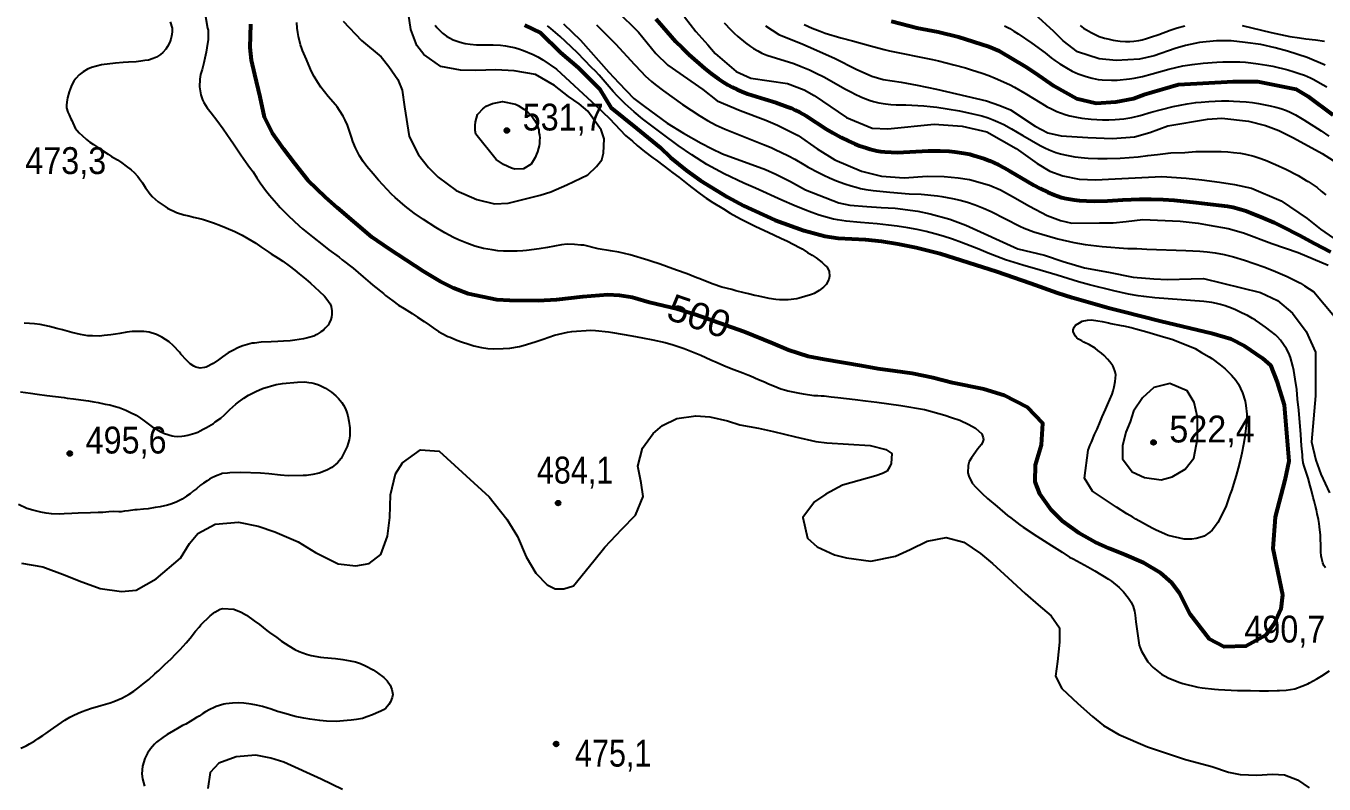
# Model space of a CAD drawing. Header units: metres. Extents: x 552626 to 559174, y 1843804 to 1852371.
# Drawn here: x 557000 to 557821, y 1849219 to 1849699 of the extents above; entities that cross this region are included whole.
import ezdxf
from ezdxf.enums import TextEntityAlignment as Align

# ---------------------------------------------------------------- set-up
doc = ezdxf.new("R2010")
doc.units = ezdxf.units.M
doc.header["$LTSCALE"] = 6.8
for name, color, linetype, lineweight in [('1', 7, 'Continuous', 25), ('2', 7, 'Continuous', 53), ('5', 7, 'Continuous', 25)]:
    doc.layers.add(name, color=color, linetype=linetype, lineweight=lineweight)
doc.layers.add('4', color=7, linetype='Continuous')

msp = doc.modelspace()

# ---------------------------------------------------------------- hatches: boundary and pattern name
at = {"layer": '5'}
for points in [[(557305.33, 1849632.88, 1), (557302.33, 1849632.88, 1)], [(557714.45, 1849435.5, 1), (557711.45, 1849435.5, 1)], [(557028.78, 1849428.52, 1), (557025.78, 1849428.52, 1)], [(557337.69, 1849397.18, 1), (557334.69, 1849397.18, 1)], [(557336.48, 1849244.74, 1), (557333.48, 1849244.74, 1)]]:
    msp.add_hatch(color=256, dxfattribs=at).paths.add_polyline_path(points)

# ---------------------------------------------------------------- linework, layer by layer
at = {"layer": '1'}
for points in [[(557373.33, 1849708.51), (557387.09, 1849695.05), (557398.14, 1849681.66), (557405.56, 1849674.15), (557427.77, 1849658.83), (557436.83, 1849651.64), (557451.41, 1849645.59), (557467.69, 1849639.36), (557474.98, 1849636.34), (557488.21, 1849629.76), (557500.23, 1849621.37), (557511.32, 1849614.41), (557528.22, 1849607.22), (557540.93, 1849604.05), (557555.21, 1849602.86), (557569.74, 1849604.02), (557580.43, 1849603.83), (557589.41, 1849602.93), (557596.47, 1849601.94), (557609.09, 1849598.38), (557616.13, 1849595.33), (557623.82, 1849591.07), (557634.43, 1849584.96), (557645.65, 1849579.04), (557654.1, 1849576.03), (557661.24, 1849574.28), (557678.85, 1849574.37), (557687.32, 1849574.57), (557695.72, 1849575.28), (557706.13, 1849576.48), (557715.41, 1849576.26), (557729.78, 1849575.46), (557741.24, 1849574.21), (557748.19, 1849573.08), (557760.27, 1849570.86), (557769.85, 1849568.1), (557787.73, 1849561.29), (557804.46, 1849555.62), (557823.51, 1849547.65)], [(557090.87, 1849701.58), (557091.97, 1849697.59), (557092.12, 1849695.51), (557091.88, 1849693.57), (557091.21, 1849690.66), (557090.62, 1849688.68), (557089.11, 1849685.95), (557088.11, 1849684.28), (557086.16, 1849682.23), (557084.58, 1849680.87), (557082.12, 1849679.22), (557080.12, 1849678.35), (557077.04, 1849677.35), (557074.7, 1849677.09), (557072.18, 1849676.8), (557069.22, 1849676.36), (557064.41, 1849676.09), (557060.97, 1849675.87), (557056.18, 1849675.42), (557047.35, 1849674.4), (557041.07, 1849672.68), (557038.45, 1849671.65), (557035.82, 1849669.97), (557033.12, 1849668.02), (557031.08, 1849665.87), (557029.91, 1849664.18), (557028.91, 1849662.52), (557028.12, 1849660.69), (557026.85, 1849657.44), (557025.84, 1849653.5), (557025.71, 1849652.29), (557025.24, 1849649.23), (557025.29, 1849647.23), (557026.06, 1849644.49), (557026.8, 1849642.75), (557027.99, 1849640.33), (557028.48, 1849639.29), (557030.78, 1849634.35), (557033.21, 1849631.43), (557035.06, 1849629.64), (557037.9, 1849627.23), (557040, 1849625.55), (557042.37, 1849624), (557045.44, 1849621.89), (557047.91, 1849620.25), (557051.47, 1849617.92), (557053.73, 1849616.45), (557057.45, 1849614.32), (557060.12, 1849612.53), (557063.01, 1849610.4), (557066.12, 1849607.92), (557068.05, 1849606.23), (557070.24, 1849603.83), (557071.43, 1849602.24), (557073.18, 1849599.7), (557075.17, 1849596.64)], [(557112.88, 1849706.2), (557114.5, 1849697.72), (557114.74, 1849696.38), (557114.88, 1849692.01), (557114.78, 1849690.45), (557114.02, 1849685.16), (557113.59, 1849682.55), (557112.76, 1849678.63), (557111.99, 1849675.8), (557110.95, 1849671.39), (557110.02, 1849668.36), (557109.55, 1849665.3), (557109.37, 1849660.53), (557110.23, 1849655.43), (557111.22, 1849652.35), (557112.15, 1849650.63), (557114.26, 1849647.31), (557116.74, 1849644.04), (557120.38, 1849639.34), (557124.28, 1849633.95), (557126.68, 1849630.58), (557128.97, 1849627.28), (557130.84, 1849624.48), (557135.03, 1849618.21), (557137.35, 1849614.73), (557140.93, 1849609.76), (557143.21, 1849606.65), (557145.72, 1849603.01), (557147.82, 1849599.87), (557151.1, 1849595.14), (557153.65, 1849591.96), (557158.06, 1849586.99), (557160.47, 1849584.26), (557165.56, 1849578.91), (557172.39, 1849572.67), (557174.44, 1849570.71), (557180.86, 1849565.61), (557187.69, 1849560.19), (557191.21, 1849557.4), (557197.67, 1849552.75), (557199.68, 1849551.16), (557206.59, 1849545.84), (557209.82, 1849543.11), (557212.88, 1849540.35), (557217.34, 1849536.49), (557219.07, 1849534.95), (557225.69, 1849529.69), (557227.1, 1849528.57), (557231.6, 1849525.16), (557235.19, 1849522.47), (557238.83, 1849520.24), (557243.84, 1849517.08), (557247.22, 1849514.73), (557251.45, 1849512.02), (557254.82, 1849509.67), (557257.11, 1849508.01), (557260.49, 1849505.66), (557262.91, 1849504.39), (557266.41, 1849502.6), (557267.83, 1849502.13), (557272.24, 1849500.26), (557275.01, 1849499.21), (557279.84, 1849497.66), (557282.97, 1849496.65), (557287.84, 1849495.57), (557291.75, 1849494.92), (557295.41, 1849494.8), (557301.52, 1849494.86), (557305.58, 1849495.24), (557311.77, 1849496.22), (557314.17, 1849496.77), (557321.73, 1849499.28), (557326.75, 1849500.86), (557334.03, 1849503.43), (557342.21, 1849505.28), (557345, 1849505.69), (557356.85, 1849506.6), (557359.97, 1849506.41), (557368.11, 1849505.52), (557370.71, 1849505.09), (557382.81, 1849503.01), (557389.53, 1849501.77), (557396.26, 1849500.35), (557403.94, 1849498.68), (557409.11, 1849497.36), (557415.95, 1849495.04), (557418.05, 1849494.19), (557426.48, 1849490.77), (557432.83, 1849487.85), (557436.79, 1849486.02)], [(557473.95, 1849526.02), (557469.86, 1849526.65), (557463.23, 1849527.99), (557460.7, 1849528.52), (557456.75, 1849529.53), (557453.95, 1849530.12), (557448.68, 1849531.52), (557446.13, 1849532.23), (557439.74, 1849533.87), (557434.32, 1849535.71), (557432.62, 1849536.25), (557426.96, 1849538.61), (557422.95, 1849540.16), (557417.88, 1849542.22), (557411.22, 1849544.56), (557404.74, 1849546.92), (557400.75, 1849548.29), (557394.96, 1849550.27), (557393.07, 1849550.78), (557381.83, 1849554.14), (557378.16, 1849555.09), (557374.69, 1849555.88), (557369.3, 1849556.72), (557361.49, 1849558.01), (557352.43, 1849560.24), (557350.65, 1849560.44), (557346.57, 1849560.8), (557341.93, 1849560.97), (557338.31, 1849560.64), (557329.6, 1849558.88), (557324.25, 1849557.95), (557316.31, 1849557), (557313.99, 1849556.77), (557310.23, 1849556.53), (557304.02, 1849556.46), (557301.66, 1849556.55), (557298.04, 1849556.82), (557294.41, 1849557.29), (557289.06, 1849558.32), (557283.53, 1849559.81), (557278.52, 1849561.52), (557273.29, 1849563.73), (557270.06, 1849565.29), (557264.53, 1849568.19), (557258.86, 1849571.48), (557250.96, 1849576.49), (557245.17, 1849580.57), (557239.51, 1849584.93), (557233.06, 1849590.53), (557230.76, 1849592.68), (557222.65, 1849601.4), (557219.23, 1849605.49), (557215.21, 1849610.09), (557212.79, 1849613.36), (557210.55, 1849616.95), (557209.25, 1849619.36), (557208.05, 1849621.86), (557206.37, 1849625.97), (557205.41, 1849628.69), (557203, 1849636.18), (557201.58, 1849639.45), (557200.28, 1849641.93), (557198.02, 1849645.61), (557196.36, 1849647.91), (557195.35, 1849649.19), (557190.81, 1849654.42), (557188.4, 1849657.32), (557186.18, 1849660.26), (557184.17, 1849663.29), (557181.99, 1849667.02), (557180.7, 1849669.39), (557179.53, 1849671.76), (557177.01, 1849677.79), (557174.47, 1849683.55), (557174.01, 1849684.78), (557173.29, 1849686.99), (557171.92, 1849692.29), (557171.45, 1849694.89), (557171.16, 1849697.68), (557171.02, 1849701.14)], [(557200.32, 1849702.14), (557211.77, 1849689.83), (557224.28, 1849679.43), (557229.1, 1849673.3), (557234.91, 1849665.22), (557237.62, 1849658.46), (557239.09, 1849647.83), (557242.01, 1849629.13), (557247.84, 1849617.58), (557254.16, 1849609.56), (557260.28, 1849603.32), (557271.8, 1849594.87), (557284.91, 1849589.31), (557296.04, 1849586.47), (557304.73, 1849586.95), (557324.86, 1849591.96), (557331.56, 1849594.02), (557341.85, 1849598.55), (557355, 1849604.94), (557360.6, 1849610.04), (557363.85, 1849614.37), (557364.93, 1849618.44), (557365.47, 1849627.65), (557363.57, 1849633.34), (557355.13, 1849645.21), (557349.47, 1849649.7), (557342.77, 1849654.34), (557334, 1849661.3), (557322.01, 1849668.28), (557308.48, 1849670.72), (557296.85, 1849671.18), (557284.16, 1849670.88), (557274.37, 1849671.04), (557262, 1849673.48), (557251.36, 1849681), (557246.85, 1849686.66), (557242.98, 1849696.88), (557241.47, 1849706.61)], [(557258.35, 1849699.55), (557259.59, 1849697.99), (557260.93, 1849696.52), (557263.16, 1849694.44), (557265.66, 1849692.6), (557267.45, 1849691.51), (557269.86, 1849690.31), (557272.3, 1849689.35), (557274.26, 1849688.73), (557277.44, 1849687.95), (557280.65, 1849687.41), (557284.69, 1849687.11), (557289.75, 1849687), (557295.19, 1849687.01), (557299.76, 1849686.77), (557302.92, 1849686.4), (557305.01, 1849686.07), (557308.45, 1849685.4), (557310.74, 1849684.82), (557314.32, 1849683.57), (557320.41, 1849681.01), (557323.5, 1849679.48), (557326.53, 1849677.61), (557335.3, 1849671.73), (557360.21, 1849648.42), (557368.74, 1849640.52), (557378.81, 1849629.73), (557383.23, 1849626.22), (557386.28, 1849623.47), (557390.92, 1849619.62), (557396.22, 1849615.58), (557398.11, 1849614.24), (557403.31, 1849610.28), (557408.81, 1849606.07), (557412.51, 1849603.3), (557419.01, 1849598.3), (557420.82, 1849596.86), (557426.12, 1849592.82), (557430, 1849590.07), (557434.05, 1849587.34), (557440.82, 1849583.28), (557445.13, 1849580.67), (557451.57, 1849577.03), (557461.34, 1849572.22), (557469.15, 1849568.64), (557477.07, 1849564.81), (557481.3, 1849562.92), (557488.89, 1849558.86), (557490.63, 1849557.97), (557493.99, 1849555.8), (557497.02, 1849554.05), (557499.51, 1849552.23), (557503.2, 1849549.46), (557505.25, 1849547.51), (557506.18, 1849546.61), (557507.08, 1849545.07), (557507.71, 1849543.59), (557507.86, 1849540.69), (557507.47, 1849538.54), (557505.9, 1849535.53), (557504.18, 1849533.79), (557501.32, 1849531.63), (557498.25, 1849529.82), (557497.21, 1849529.33), (557495.81, 1849528.81), (557488.75, 1849526.72), (557487.33, 1849526.37), (557481.84, 1849525.65), (557476.45, 1849525.67), (557473.95, 1849526.02)], [(557339.66, 1849700.4), (557350.37, 1849690.06), (557368.25, 1849669.86), (557374.57, 1849663), (557384.06, 1849653.16), (557390.82, 1849648.02), (557405.28, 1849637.47), (557415.51, 1849631.18), (557426.66, 1849624.88), (557433.36, 1849621.4), (557440.28, 1849618.21), (557467.41, 1849608.21), (557474.05, 1849605.24), (557483.32, 1849600.65), (557492.79, 1849595.44), (557513.82, 1849587.05), (557520.79, 1849585.66), (557531.58, 1849584.72), (557540.64, 1849584.21), (557549.55, 1849583.82), (557563.92, 1849581.87), (557571.58, 1849580.18), (557584.17, 1849576.87), (557594.26, 1849573.01), (557627.18, 1849558.12), (557643.94, 1849553.99), (557655.86, 1849550.01), (557669.31, 1849546.03), (557684.36, 1849543.24), (557700.03, 1849540.02), (557713.13, 1849539.09), (557721.79, 1849538.67), (557736.66, 1849539.09), (557744.62, 1849539.23), (557780.59, 1849530.38), (557791.46, 1849525.31), (557800.88, 1849517.33), (557809.58, 1849505.72), (557815.38, 1849492.66), (557815.38, 1849465.1), (557812.95, 1849435.84), (557815.56, 1849424.31), (557818.89, 1849415.43), (557824.35, 1849403.72)], [(557360.42, 1849699.68), (557366.52, 1849693.79), (557372.55, 1849687.72), (557384.54, 1849674.57), (557388.69, 1849670.13), (557391.28, 1849667.55), (557395.24, 1849663.99), (557397.66, 1849661.98), (557402.91, 1849657.93), (557414.97, 1849649.36), (557425.8, 1849642.11), (557430.85, 1849639.18), (557436.21, 1849636.34), (557441.89, 1849633.78), (557448.33, 1849631.11), (557466.08, 1849624.08), (557470.94, 1849622.07), (557474.07, 1849620.68), (557477.11, 1849619.25), (557482.02, 1849616.77), (557485.92, 1849614.65), (557491.62, 1849611.32), (557494.52, 1849609.73), (557500.93, 1849606.32), (557504.38, 1849604.58), (557507.93, 1849602.96), (557512.28, 1849601.14), (557517.7, 1849599.07), (557521.65, 1849597.79), (557524.71, 1849596.94), (557527.59, 1849596.26), (557530.91, 1849595.61), (557535.53, 1849594.9), (557546.01, 1849593.77), (557558.38, 1849592.92), (557565.93, 1849592.52), (557576.37, 1849591.5), (557578.91, 1849591.12), (557585.73, 1849589.91), (557590.59, 1849588.81)], [(557416.15, 1849704.73), (557423.38, 1849695.53), (557431.03, 1849687.15), (557435.54, 1849681.5), (557448.79, 1849670.29), (557458.14, 1849666.09), (557481.43, 1849662.59), (557491.92, 1849658.65), (557498.25, 1849655.01), (557518.62, 1849641.14), (557534.84, 1849634.26), (557544.77, 1849633.99), (557574.14, 1849636.98), (557591.78, 1849635.66), (557607.51, 1849631.94), (557625.94, 1849621.45), (557639.24, 1849612.05), (557647.39, 1849607.2), (557655.58, 1849604.15), (557665.86, 1849601.99)], [(557441.35, 1849701.08), (557445.51, 1849696.64), (557447.7, 1849694.46), (557449.99, 1849692.34), (557454.81, 1849688.25), (557457.87, 1849685.98), (557459.9, 1849684.7), (557462.51, 1849683.22), (557465.12, 1849681.9)], [(557491.89, 1849699.97), (557497.06, 1849697.7), (557502.12, 1849695.65), (557505.21, 1849694.52), (557515.12, 1849691.52), (557522.5, 1849689.55), (557533.79, 1849686.36), (557542.48, 1849684.12), (557545.93, 1849683.34), (557573.13, 1849677.72), (557576.95, 1849676.87), (557586.62, 1849674.49), (557593.98, 1849672.5), (557597.75, 1849671.37), (557604.58, 1849669.13), (557608.76, 1849667.62), (557612.66, 1849666.08), (557618.02, 1849663.75), (557622.2, 1849661.77), (557625, 1849660.31), (557631.46, 1849656.59), (557642.22, 1849649.88), (557645.67, 1849647.89), (557647.9, 1849646.71), (557651.67, 1849644.97), (557654.14, 1849643.97), (557657.75, 1849642.76), (557660.08, 1849642.13), (557664.12, 1849641.28), (557667.58, 1849640.7), (557673.52, 1849640.01), (557680.58, 1849639.66), (557684.67, 1849639.64), (557688.61, 1849639.79), (557694.19, 1849640.31), (557699.13, 1849641.14), (557704.41, 1849642.39), (557711.47, 1849644.45), (557717.91, 1849646.22), (557725.37, 1849648), (557734.25, 1849649.72), (557739.64, 1849650.52), (557743.02, 1849650.91), (557747.99, 1849651.32), (557751.93, 1849651.51), (557755.89, 1849651.62), (557760.62, 1849651.6), (557763.55, 1849651.49), (557771.51, 1849650.95), (557775.61, 1849650.54), (557779.39, 1849649.99), (557786.79, 1849648.54), (557790.34, 1849647.69), (557793.43, 1849646.77), (557796.97, 1849645.45), (557799.31, 1849644.42), (557802.83, 1849642.7), (557804.92, 1849641.56), (557808.13, 1849639.65), (557818.96, 1849632.6), (557823.79, 1849629.24)], [(557655.74, 1849689.67), (557649.93, 1849695.44), (557637.87, 1849706.4)], [(557585.84, 1849564.07), (557579.94, 1849565.96), (557574.53, 1849567.5), (557569.16, 1849568.88), (557563.35, 1849570.16), (557557.5, 1849571.3), (557550.65, 1849572.36), (557545.23, 1849573.08), (557538.16, 1849573.79), (557527.56, 1849574.61), (557518.49, 1849575.43), (557512.95, 1849576.3), (557510.55, 1849576.8), (557506.64, 1849577.77), (557501.32, 1849579.4), (557496.85, 1849580.97), (557492.25, 1849582.69), (557485.64, 1849585.33), (557477.72, 1849588.83), (557461.18, 1849596.33), (557453.81, 1849599.54), (557441.31, 1849605.49), (557430.41, 1849611.39), (557420.75, 1849617.5), (557412.1, 1849623.46), (557402.18, 1849630.76), (557389.59, 1849640.37), (557384.38, 1849644.6), (557378.63, 1849649.72), (557373.79, 1849654.56), (557371.08, 1849657.54), (557362.11, 1849667.83), (557359.84, 1849670.32), (557357.45, 1849672.85), (557348.45, 1849681.98), (557340.99, 1849689.12), (557337.48, 1849692.35), (557331.66, 1849697.35), (557329.47, 1849699.17)], [(557467.47, 1849699.05), (557475.82, 1849693.58), (557491.05, 1849687.49), (557497.8, 1849684.66), (557511.51, 1849678.39), (557524.88, 1849671.7), (557534.77, 1849667.31), (557541.84, 1849665.16), (557553.36, 1849663.39), (557563.46, 1849661.6), (557575.72, 1849659.02), (557607.18, 1849651.57), (557615.74, 1849648.7), (557622.36, 1849645.99), (557638.08, 1849635.58), (557646.14, 1849631.49), (557654.47, 1849629.49), (557671.43, 1849628.48), (557687.07, 1849627.83), (557700.83, 1849628.9), (557710.56, 1849631.56), (557722.03, 1849635.83), (557747.01, 1849639.99), (557756.07, 1849640.64), (557773.01, 1849638.73), (557783.85, 1849636.12), (557792.19, 1849632.96), (557801.6, 1849628.25), (557819.73, 1849618.25), (557835.25, 1849608.46)], [(557618.72, 1849699.09), (557622.02, 1849697.38), (557624.66, 1849695.81), (557627.32, 1849694.08), (557635.96, 1849688.12), (557644.32, 1849681.92), (557648.28, 1849678.81), (557650.59, 1849677.15), (557653.65, 1849675.07), (557657.86, 1849672.45), (557661.51, 1849670.48), (557665.35, 1849668.72), (557667.82, 1849667.79), (557670.29, 1849666.99), (557674.14, 1849665.93), (557677.96, 1849665.19), (557680.36, 1849664.95), (557686.42, 1849664.68), (557690, 1849664.75), (557697.83, 1849665.56), (557700.67, 1849665.97), (557705.9, 1849667.12), (557712.11, 1849668.66), (557722.7, 1849671.61), (557731.41, 1849673.71), (557737.31, 1849674.72), (557744.45, 1849675.59), (557753.08, 1849676.2), (557756.87, 1849676.35), (557762.28, 1849676.4), (557767.59, 1849676.24), (557771.11, 1849676.04), (557774.47, 1849675.77), (557779.23, 1849675.17), (557784.68, 1849674.29), (557788.37, 1849673.53), (557797.88, 1849671.19), (557801.93, 1849670), (557805.13, 1849668.95), (557808.37, 1849667.8), (557812.16, 1849666.24), (557814.4, 1849665.13), (557819.9, 1849662.09), (557822.65, 1849660.46)], [(557666.5, 1849699.31), (557668.74, 1849697.7), (557670.57, 1849696.5), (557673.48, 1849694.82), (557675.98, 1849693.57), (557678.61, 1849692.45), (557681.92, 1849691.32), (557684.1, 1849690.78), (557687.49, 1849690.09), (557691.83, 1849689.39), (557695.2, 1849689.2), (557697.91, 1849689.25), (557700.51, 1849689.42), (557703.68, 1849689.86), (557705.8, 1849690.31), (557708.51, 1849691.01), (557711.11, 1849691.85), (557716.22, 1849693.67), (557723.41, 1849696.4), (557727.83, 1849697.85), (557732.82, 1849699.2)], [(557769.08, 1849699.28), (557787.31, 1849694.83), (557799.12, 1849692.39), (557805.2, 1849691.58), (557809.3, 1849690.86), (557815.35, 1849690.34), (557821.11, 1849689.31)], [(557821.6, 1849674.26), (557810.24, 1849679.13), (557797.7, 1849683.09), (557789.87, 1849685.15), (557780.89, 1849687.2), (557770.84, 1849688.49), (557761.98, 1849689.53), (557752.83, 1849689.64), (557742.03, 1849688.53), (557733.23, 1849686.74), (557726.53, 1849684.69), (557713.28, 1849680.21), (557704.01, 1849678.11), (557689.2, 1849677.19), (557678.52, 1849678.27), (557664.77, 1849682.74), (557655.74, 1849689.67)], [(557465.12, 1849681.9), (557468.38, 1849680.53), (557485.28, 1849675.18), (557490.1, 1849673.39), (557495.3, 1849671.2), (557499.58, 1849669.19), (557504.29, 1849666.83), (557518.12, 1849659.06), (557521.84, 1849657.06), (557524.17, 1849655.89), (557527.82, 1849654.21), (557530.21, 1849653.19), (557533.76, 1849651.84), (557535.85, 1849651.18), (557539.08, 1849650.41), (557543.45, 1849649.73), (557546.74, 1849649.36), (557550.12, 1849649.14), (557556.23, 1849649.06), (557567.58, 1849648.5), (557571.61, 1849648.13), (557575.8, 1849647.61), (557582.4, 1849646.67), (557590.22, 1849645.3), (557598.72, 1849643.5), (557604.24, 1849642.19), (557608.28, 1849640.93), (557611.46, 1849639.73), (557614.51, 1849638.41), (557618.21, 1849636.62), (557623.15, 1849633.95), (557630.24, 1849629.73), (557641.19, 1849623.4), (557644.13, 1849621.88), (557647.02, 1849620.6), (557651.07, 1849619.01), (557654.16, 1849618.06), (557656.78, 1849617.42), (557663.25, 1849616.28), (557669.24, 1849615.57), (557671.58, 1849615.4), (557677.63, 1849615.14), (557683.55, 1849615.12), (557691.82, 1849615.37), (557703.13, 1849616.17), (557709.29, 1849617.05), (557715.56, 1849617.66), (557722.2, 1849618.52), (557723.98, 1849618.67), (557732.78, 1849619.05), (557739.8, 1849619.54), (557741.73, 1849619.61), (557755.8, 1849619.64), (557759.87, 1849619.42), (557763.63, 1849619.03), (557767.91, 1849618.47), (557771.23, 1849617.86), (557776.41, 1849616.62), (557779.5, 1849615.67), (557783.8, 1849614.12), (557790.14, 1849611.45), (557796.74, 1849608.38), (557804.38, 1849604.35), (557809.53, 1849601.34), (557810.8, 1849600.52), (557816.53, 1849596.87), (557818.98, 1849594.59), (557821.9, 1849592.28)], [(557665.86, 1849601.99), (557676.44, 1849601.66), (557684.37, 1849602.06), (557718.25, 1849603.76), (557733.51, 1849602.63), (557743.6, 1849601.71), (557754.6, 1849600.18), (557764.1, 1849598.74), (557774.91, 1849596.38), (557793.71, 1849588.38), (557810.17, 1849577.16), (557818.52, 1849570.53), (557826.89, 1849564.8)], [(557075.17, 1849596.64), (557075.94, 1849595.54), (557077.47, 1849593.35), (557079.46, 1849591.11), (557083.22, 1849587.8), (557087.67, 1849584.75), (557089.16, 1849583.74), (557094.86, 1849581.02), (557099.49, 1849579.63), (557102.6, 1849578.8), (557105.5, 1849578.13), (557110.29, 1849576.95), (557111.9, 1849576.49), (557118.25, 1849574.39), (557122.64, 1849572.71), (557126.27, 1849571.3), (557131.65, 1849568.99), (557136.3, 1849566.61), (557139.92, 1849564.56), (557144.91, 1849561.57), (557148.09, 1849559.38), (557153.22, 1849555.96), (557154.71, 1849554.94), (557159.15, 1849552.07), (557162.02, 1849550.12), (557166.09, 1849547.21), (557169.69, 1849544.52), (557172.32, 1849542.27), (557176.56, 1849538.74), (557179.49, 1849536.25), (557182.32, 1849533.83), (557185.08, 1849531.32), (557188.37, 1849528.05), (557189.96, 1849526.13), (557191.93, 1849523.26), (557192.68, 1849521.52), (557192.99, 1849518.81), (557193.14, 1849516.73), (557192.91, 1849514.79), (557192.43, 1849513.36), (557191.42, 1849511.06), (557190.66, 1849509.69), (557188.87, 1849507.84), (557187.73, 1849506.62), (557186.13, 1849505.43), (557183.57, 1849503.86), (557181.78, 1849502.83), (557178.59, 1849501.92), (557175.23, 1849500.99), (557172.45, 1849500.58), (557169.67, 1849500.16), (557166.79, 1849499.83), (557162.52, 1849499.62), (557159, 1849499.3), (557154.73, 1849499.09), (557148.37, 1849498.9), (557144.04, 1849498.41), (557142.6, 1849498.24), (557139.76, 1849497.55), (557136.76, 1849496.66), (557134.06, 1849495.53), (557130, 1849493.51), (557127.42, 1849492.12), (557123.79, 1849489.6), (557121.43, 1849487.87), (557118.06, 1849485.48), (557113.58, 1849483.14), (557112.6, 1849482.93), (557109.72, 1849482.6), (557107.01, 1849483.11), (557105.75, 1849483.79), (557103.38, 1849485.34), (557101.11, 1849487.64), (557097.57, 1849491.43), (557096.6, 1849492.69), (557092.96, 1849496.56), (557090.11, 1849499.15), (557085.47, 1849502.18), (557082.18, 1849503.81), (557077.45, 1849505.27), (557074.21, 1849505.72), (557068.28, 1849505.68), (557066.64, 1849505.67), (557063.31, 1849505.2), (557059.01, 1849504.53), (557056.15, 1849504.01), (557053.27, 1849503.68), (557049.04, 1849503.11), (557046.06, 1849502.86), (557041.67, 1849502.9), (557038.65, 1849503.01), (557034.08, 1849503.85), (557031.36, 1849504.54), (557028.55, 1849505.13), (557022.62, 1849506.74), (557019.05, 1849507.6), (557014.34, 1849508.89), (557008.45, 1849510.13), (557005.02, 1849510.56), (557001.79, 1849510.82), (556998.31, 1849510.97)], [(557590.59, 1849588.81), (557595.31, 1849587.45), (557600, 1849585.92), (557605.43, 1849583.71), (557610.12, 1849581.6), (557628.41, 1849572.29), (557631.11, 1849571.13), (557637.27, 1849568.76), (557647.36, 1849565.77), (557652.3, 1849564.44), (557662.46, 1849562.1), (557666.08, 1849561.35), (557669.61, 1849560.82), (557680.47, 1849559.42), (557696.71, 1849558.32), (557702.41, 1849558.14), (557708.79, 1849557.8), (557733.37, 1849557.02), (557742.2, 1849556.56), (557746.78, 1849556.09), (557752.03, 1849555.41), (557757.61, 1849554.4), (557763.46, 1849552.94), (557770.6, 1849550.79), (557782.73, 1849546.56), (557788.55, 1849544.33), (557797.58, 1849540.43), (557804.29, 1849537.22), (557805.92, 1849536.32), (557808.55, 1849534.71), (557814.44, 1849530.71), (557827.47, 1849515.12)], [(557821.74, 1849356.14), (557820.65, 1849357.66), (557820.08, 1849359.42), (557819.33, 1849361.98), (557819.05, 1849363.68), (557818.84, 1849366.3), (557818.73, 1849368.02), (557818.86, 1849370.87), (557818.67, 1849374.13), (557818.54, 1849376.85), (557817.94, 1849382.08), (557817.69, 1849384.24), (557817.22, 1849386.74), (557816.45, 1849390.3), (557815.96, 1849392.98), (557815.33, 1849395.28), (557814.59, 1849398.49), (557813.97, 1849400.79), (557812.93, 1849405.05), (557812.04, 1849408.05), (557810.84, 1849412.93), (557809.82, 1849416.19), (557808.33, 1849420.49), (557807.72, 1849422.61), (557807.22, 1849426.12), (557807.25, 1849426.87), (557807.2, 1849427.77), (557806.56, 1849433.43), (557806.09, 1849440.52), (557804.87, 1849455.97), (557804.07, 1849462.93), (557803.56, 1849469.08), (557802.54, 1849475.5), (557801.76, 1849481.02), (557801.1, 1849483.76), (557799.56, 1849489.24), (557798.54, 1849492), (557797.02, 1849494.79), (557795.19, 1849497.54), (557793.22, 1849500.23), (557791.37, 1849502.33), (557790.12, 1849503.53), (557787.47, 1849505.75), (557783.81, 1849508.53), (557780.26, 1849511.08), (557777.38, 1849512.96), (557775.66, 1849513.98), (557772.34, 1849515.77), (557769.07, 1849517.41), (557764.75, 1849519.47), (557762.25, 1849520.54), (557758.35, 1849521.95), (557755.36, 1849522.84), (557752.83, 1849523.46), (557749.79, 1849524.01), (557744.7, 1849524.67), (557713.75, 1849527.1), (557706.81, 1849527.85), (557703.31, 1849528.32), (557697.01, 1849529.41), (557687.86, 1849531.37), (557672.48, 1849535.18), (557665.52, 1849537.14), (557651.95, 1849541.34), (557641.18, 1849544.56), (557630.35, 1849547.59), (557621.97, 1849550.19), (557619.28, 1849551.1), (557616.47, 1849552.18), (557608.41, 1849555.38), (557602.41, 1849557.91), (557591.55, 1849562.13), (557585.84, 1849564.07)], [(557436.79, 1849486.02), (557441.1, 1849484.24), (557445.79, 1849482.31), (557453.05, 1849479.49), (557456.3, 1849478.22), (557457.92, 1849477.59), (557463.02, 1849475.35), (557466.85, 1849473.78), (557469.44, 1849472.71), (557472.02, 1849471.63), (557477.2, 1849469.49), (557480.23, 1849468.56), (557481.63, 1849468.26), (557484.82, 1849467.54), (557487.8, 1849466.97), (557491.27, 1849466.18), (557495.44, 1849465.65), (557498.12, 1849465.32), (557500.6, 1849465.15), (557502.73, 1849465.1), (557504.47, 1849465.03), (557509.02, 1849464.36), (557513.27, 1849463.94), (557524.08, 1849462.72), (557530.65, 1849461.92), (557537.89, 1849460.92), (557545.38, 1849460.05), (557553.1, 1849458.84), (557568.08, 1849456.27), (557580.89, 1849452.81), (557585.16, 1849451.39), (557590.3, 1849449.6), (557596.07, 1849446.98), (557600.27, 1849444.63), (557604.25, 1849440.98), (557605.26, 1849438.54), (557605.38, 1849437.46), (557604.69, 1849435.56), (557603.85, 1849434.09), (557601.88, 1849431.4), (557600.28, 1849429.39), (557597.69, 1849425.72), (557596.4, 1849423.47), (557595.69, 1849420.92), (557595.49, 1849416.34), (557596.19, 1849414.14), (557598.15, 1849409.8), (557600.47, 1849407.14), (557604.49, 1849403.13), (557607.94, 1849400.06), (557613.91, 1849395), (557620.58, 1849389.38), (557622.66, 1849387.88), (557628.39, 1849383.34), (557630.48, 1849381.84), (557639.15, 1849376.27), (557643.68, 1849373.32), (557648.4, 1849370.39), (557655.11, 1849366.05), (557659.74, 1849363.02), (557662.07, 1849361.83), (557671.32, 1849356.78), (557675.8, 1849354.37), (557684.53, 1849349.08), (557686.41, 1849347.74), (557691.25, 1849343.73), (557693.85, 1849341.02), (557697.15, 1849336.93), (557698.9, 1849334.39), (557700.11, 1849331.79), (557700.92, 1849328.69), (557701.39, 1849326.19), (557701.69, 1849322.03), (557703.92, 1849307.31), (557704.59, 1849305.47), (557705.38, 1849303.37), (557709.43, 1849296.72), (557712.67, 1849293.17), (557717.99, 1849288.94), (557722.18, 1849286.59), (557728.98, 1849283.82), (557731.45, 1849283), (557741.03, 1849280.64), (557743.71, 1849280.3), (557751.57, 1849279.47), (557754.05, 1849279.3), (557766.09, 1849278.58), (557768.19, 1849278.55), (557774.22, 1849278.51), (557779.99, 1849278.36), (557785.74, 1849278.38), (557791.1, 1849278.54), (557792.74, 1849278.54), (557796.83, 1849278.74), (557799.61, 1849279.15), (557802.37, 1849279.74), (557806.67, 1849281.24), (557810.51, 1849282.77), (557811.71, 1849283.46), (557816.27, 1849285.9), (557819.42, 1849287.81)], [(556996.19, 1849467.47), (557002.4, 1849466.63), (557006.66, 1849466.02), (557012.78, 1849465.27), (557023.79, 1849463.88), (557025.66, 1849463.55), (557029.72, 1849463.1), (557034.35, 1849462.54), (557039.08, 1849461.9), (557042.53, 1849461.29), (557045.33, 1849460.7), (557049.64, 1849459.73), (557052.53, 1849459.24), (557055.43, 1849458.57), (557058.56, 1849457.56), (557062.67, 1849455.94), (557065.36, 1849454.78), (557069.25, 1849452.68), (557072.02, 1849450.8), (557074.39, 1849449.25), (557079.39, 1849445.44), (557080.76, 1849444.69), (557084.49, 1849442.38), (557087.1, 1849441.13), (557092.01, 1849439.68), (557093.21, 1849439.55), (557095.34, 1849439.33), (557098.24, 1849439.48), (557099.94, 1849439.77), (557102, 1849440.1), (557103.5, 1849440.55), (557105, 1849440.99), (557106.32, 1849441.42), (557108.34, 1849442.11), (557109.72, 1849442.81), (557111.7, 1849443.86), (557113.76, 1849445.01), (557118.12, 1849447.61), (557119.29, 1849448.47), (557122.75, 1849450.97), (557125.06, 1849453.06), (557128.62, 1849456.3), (557132.25, 1849459.64), (557133.41, 1849460.68), (557137.46, 1849463.52), (557140.26, 1849465.39), (557144.92, 1849467.75), (557149.25, 1849469.71), (557157.92, 1849472.17), (557161.86, 1849472.8), (557171.43, 1849473.72), (557176.07, 1849473.79), (557178.48, 1849473.52), (557180.42, 1849473.29), (557182.13, 1849472.75), (557184.21, 1849472.08), (557185.74, 1849471.53), (557189.13, 1849469.82), (557190.99, 1849468.66), (557192.8, 1849467.23), (557195.61, 1849464.99)], [(557195.61, 1849464.99), (557197.36, 1849463.28), (557199.47, 1849460.78), (557200.48, 1849459.16), (557201.67, 1849456.75), (557202.48, 1849454.47), (557203.19, 1849452.27), (557203.84, 1849448.96), (557204.5, 1849444.84), (557204.54, 1849443.66), (557204.44, 1849439.81), (557204.1, 1849437.13), (557202.76, 1849432.96), (557201.37, 1849429.97), (557198.88, 1849425.39), (557196.73, 1849422.68), (557192.97, 1849419.61), (557189.88, 1849417.97), (557184.98, 1849416.13), (557181.08, 1849415.14), (557177.03, 1849414.58), (557174.85, 1849414.51), (557165.46, 1849414.44), (557160.49, 1849414.78), (557153.28, 1849415.6), (557148.03, 1849416), (557135.55, 1849416.57), (557128.46, 1849416.31), (557127.02, 1849416.14), (557123.78, 1849415.77), (557122.82, 1849415.38), (557120.44, 1849414.65), (557119.14, 1849414.05), (557117.06, 1849413.08), (557115.6, 1849412.27), (557114.16, 1849411.29), (557111.79, 1849409.74), (557109.93, 1849408.43), (557107.35, 1849406.22), (557105.6, 1849404.83), (557103.34, 1849403.02), (557101.22, 1849401.59), (557098.43, 1849399.71), (557094.65, 1849397.64), (557091.13, 1849396.5), (557089.01, 1849395.9), (557084.39, 1849394.82), (557081.34, 1849394.28), (557076.86, 1849393.59), (557073.98, 1849393.26), (557069.81, 1849392.96), (557068.37, 1849392.8), (557064.33, 1849392.24), (557061.89, 1849392.05), (557059.74, 1849391.62), (557058.28, 1849391.64), (557055.16, 1849391.83)], [(556996.68, 1849359.06), (557010.31, 1849356.76), (557024.42, 1849351.57), (557033.18, 1849348.07), (557046.48, 1849343.04), (557059.95, 1849341.12), (557069.23, 1849342.06), (557081.9, 1849349.3), (557097.37, 1849362.39), (557103.01, 1849371.53), (557108.32, 1849377.92), (557119.22, 1849383.81), (557134, 1849384.99), (557146.37, 1849382.55), (557156.93, 1849379.01), (557171.8, 1849372.74), (557182.75, 1849365.9), (557197.08, 1849358.67), (557208.29, 1849357.39), (557216.72, 1849359), (557224.03, 1849364.72), (557228.25, 1849376.14), (557229.7, 1849388.14), (557230.13, 1849402.33), (557233.35, 1849415.69), (557237.7, 1849422.62), (557249.24, 1849430.76), (557260.9, 1849430.04), (557292.69, 1849401.13), (557303.71, 1849387.04), (557310.44, 1849376.02), (557315.95, 1849363.15), (557322.07, 1849352.74), (557329.41, 1849345.39), (557334.31, 1849342.94), (557339.82, 1849342.94), (557345.94, 1849344.78), (557358.76, 1849360.65), (557365.75, 1849369.17), (557376.52, 1849380.7), (557385.29, 1849389.42), (557390.1, 1849401.29), (557388.71, 1849410), (557386.72, 1849420.58), (557389.53, 1849431.96), (557396.33, 1849441.1), (557402.18, 1849446.14), (557411.3, 1849450.66), (557423.32, 1849452.43), (557432.26, 1849451.78), (557443.5, 1849449.09), (557451.1, 1849446.75)], [(557451.1, 1849446.75), (557462.93, 1849444.5), (557472.56, 1849442.4), (557486.46, 1849438.98), (557499.25, 1849436.2), (557506.31, 1849435.21), (557533.63, 1849433.59), (557543.52, 1849431.06), (557547.42, 1849428.62), (557546.93, 1849422.28), (557545.96, 1849419.84), (557544.5, 1849417.4), (557541.57, 1849415.93), (557537.18, 1849414.47), (557516.2, 1849408.44), (557505.53, 1849402.84), (557498.38, 1849397.91), (557491.02, 1849388.06), (557493.95, 1849374.89), (557500.23, 1849369.44), (557511.09, 1849364.52), (557518.66, 1849362.43), (557534.07, 1849360.34), (557549.64, 1849363.67), (557559.07, 1849367.72), (557569.78, 1849373.06), (557581.84, 1849375.47), (557593, 1849372.38), (557603.47, 1849365.23), (557611, 1849359.02), (557621.05, 1849349.89), (557631.69, 1849340.05), (557639.85, 1849332.88), (557648.25, 1849325.75), (557653.36, 1849318.23), (557653.37, 1849309.23), (557652.2, 1849297.01), (557650.96, 1849287.61), (557654.94, 1849279.84), (557665.02, 1849270.45), (557674.34, 1849262.13), (557681.3, 1849256.37), (557691.08, 1849250.68), (557709.2, 1849242.99), (557733.27, 1849234.95), (557749.74, 1849230.41), (557760.3, 1849226.87), (557767.79, 1849225.54), (557778.4, 1849224.96), (557788.22, 1849225.7), (557795.86, 1849225.16), (557804.06, 1849222.12), (557811.33, 1849217.04)], [(557055.16, 1849391.83), (557052, 1849391.55), (557048.19, 1849391.3), (557045.19, 1849391.23), (557040.38, 1849390.95), (557032.65, 1849390.7), (557028.57, 1849390.51), (557023.66, 1849390.31), (557020.48, 1849390.22), (557015.71, 1849390.4), (557012.29, 1849390.83), (557009.02, 1849391.46), (557003.85, 1849392.78), (557000.08, 1849393.81), (556994.86, 1849396.31)], [(556996.26, 1849242.07), (556999.57, 1849243.55), (557001.71, 1849244.8), (557005.06, 1849246.74), (557007.26, 1849248.27), (557010.24, 1849250.17), (557012.1, 1849251.48), (557015.06, 1849253.56), (557017.1, 1849254.89), (557019.99, 1849256.87), (557022.11, 1849258.3), (557024.23, 1849259.73), (557027.39, 1849261.65), (557029.45, 1849262.8), (557032.58, 1849264.26), (557035.2, 1849265.29), (557037.49, 1849266.1), (557040.99, 1849267.42), (557043.4, 1849267.97), (557046.85, 1849269), (557052.86, 1849270.79), (557055.24, 1849271.52), (557060.21, 1849273.65), (557064.76, 1849276.27), (557067.74, 1849278.17), (557070.36, 1849280.02), (557074.64, 1849283.35), (557077.22, 1849285.57), (557081.12, 1849289.03), (557083.6, 1849291.33), (557087.72, 1849295.28), (557091.1, 1849298.5), (557094.38, 1849301.8), (557097.08, 1849304.58), (557100.89, 1849308.77), (557103.49, 1849311.63), (557106.82, 1849316.03), (557109.08, 1849318.67), (557110.2, 1849320.08), (557116.04, 1849325.78), (557119.06, 1849328.13), (557122.5, 1849329.99), (557124.01, 1849330.44), (557131.01, 1849329.96), (557135.61, 1849328.12), (557139.13, 1849326.14), (557144.02, 1849322.59), (557147.3, 1849320.31), (557151.92, 1849316.64), (557153.53, 1849315.36), (557158.2, 1849312.15), (557161.3, 1849309.85), (557165.84, 1849306.9), (557169.58, 1849304.58), (557172.4, 1849303.17), (557176.98, 1849301.5), (557179.99, 1849300.75), (557185.87, 1849299.69), (557188.1, 1849299.4), (557195.31, 1849298.76), (557200.12, 1849298.22), (557204.7, 1849297.37), (557207.97, 1849296.74), (557211.21, 1849295.65), (557214.38, 1849294.28), (557219.25, 1849291.73), (557222.05, 1849289.67), (557226.03, 1849286.83), (557228.1, 1849284.7), (557229.98, 1849281.89), (557231.01, 1849279.27), (557231.57, 1849276.04), (557231.23, 1849274.17), (557230.08, 1849271.48), (557229.08, 1849269.81), (557227.24, 1849267.5), (557225.72, 1849266.41), (557224, 1849265.48), (557221.14, 1849264.15), (557218.87, 1849263.15), (557215.19, 1849261.82), (557212.54, 1849260.96), (557208.61, 1849260.15), (557205.26, 1849259.85), (557202.73, 1849259.56), (557195.85, 1849258.96), (557189.61, 1849259.15), (557185.54, 1849259.6), (557179.14, 1849260.42), (557175.4, 1849261.09), (557169.88, 1849262.19), (557162.61, 1849264.19), (557158.63, 1849265.38), (557154.74, 1849266.67), (557149.23, 1849268.42), (557145.48, 1849269.27), (557142.1, 1849269.97), (557137.37, 1849270.62), (557134.24, 1849270.81)], [(557819.42, 1849287.81), (557824.36, 1849290.93)], [(557134.24, 1849270.81), (557130.14, 1849270.61), (557125.99, 1849270.14), (557124.65, 1849269.89), (557119.78, 1849268.51), (557118.66, 1849267.92), (557115.79, 1849266.59), (557113.13, 1849265.09), (557111.51, 1849264.08), (557109.05, 1849262.43), (557107.51, 1849261.52), (557105.12, 1849259.97), (557103.5, 1849258.96), (557100.76, 1849257.36), (557098.68, 1849256.39), (557095.33, 1849254.46), (557092.85, 1849252.98), (557088.81, 1849250.78), (557086.18, 1849248.92), (557082.06, 1849245.8), (557080.82, 1849244.65), (557078.25, 1849241.61), (557076.37, 1849238.84), (557074.74, 1849235.54), (557073.19, 1849230.7), (557072.93, 1849225.82), (557073.28, 1849222.75), (557074.54, 1849218.14)], [(557199.72, 1849215.84), (557186.24, 1849222.4), (557162.75, 1849233.2), (557154.47, 1849235.85), (557145.01, 1849237.59), (557132.46, 1849236.66), (557121.5, 1849232.66), (557116.01, 1849226.68), (557114.68, 1849216.66)]]:
    msp.add_lwpolyline(points, dxfattribs=at)
for points in [[(557284.24, 1849630.65), (557283.71, 1849632.87), (557283.72, 1849635.97), (557283.91, 1849638.27), (557285.3, 1849642.91), (557285.94, 1849643.71), (557288.53, 1849646.56), (557290.81, 1849648.19), (557294.7, 1849650.01), (557301.05, 1849651.19), (557309.19, 1849649.48), (557310.91, 1849648.77), (557314.56, 1849646.36), (557316.77, 1849644.6), (557319.63, 1849642.01), (557321.38, 1849639.47), (557322.1, 1849637.91), (557323.01, 1849636.37), (557323.7, 1849634.35), (557324, 1849633.29), (557324.11, 1849631.57), (557324.36, 1849630.23), (557324.6, 1849628.07), (557324.49, 1849626.69), (557324.36, 1849624.66), (557324.16, 1849623.18), (557323.79, 1849621.68), (557323.13, 1849619.41), (557322.66, 1849617.99), (557321.72, 1849615.78), (557319.18, 1849611.66), (557314.3, 1849608.68), (557308.89, 1849608.41), (557306.72, 1849608.96), (557301.58, 1849611.39), (557296.98, 1849614.64)], [(557671.63, 1849430.62), (557672.88, 1849434.05), (557673.7, 1849435.7), (557675.7, 1849440.49), (557677.23, 1849443.86), (557679.24, 1849448.66), (557680.53, 1849451.72), (557682.55, 1849456.34), (557683.76, 1849459.31), (557686.72, 1849466.13), (557687.32, 1849468.11), (557688.03, 1849470.66), (557688.74, 1849474.02), (557689.16, 1849478.27), (557688.75, 1849480.23), (557687.6, 1849483.11), (557687.22, 1849484.07), (557685.29, 1849486.59), (557683.82, 1849488.24), (557681.65, 1849490.46), (557680.02, 1849491.91), (557677.71, 1849493.75), (557676, 1849495.1), (557672.37, 1849497.33), (557668.9, 1849498.94), (557667.61, 1849499.8), (557665.49, 1849500.83), (557664.46, 1849501.81), (557663.54, 1849502.71), (557662.13, 1849505.47), (557662.06, 1849506.83), (557662.7, 1849508.45), (557663.65, 1849509.66), (557666.03, 1849511.21), (557667.83, 1849512.24), (557671.23, 1849512.81), (557673.67, 1849513), (557677.74, 1849512.55), (557680.35, 1849512.12), (557684.55, 1849511.24), (557685.88, 1849510.84), (557692.41, 1849509.58), (557693.99, 1849509.31), (557698.86, 1849508.22), (557701.69, 1849507.45), (557708.67, 1849505.52), (557719.15, 1849502.43), (557724.54, 1849500.77), (557728.35, 1849499.38), (557739.19, 1849494.87), (557743.38, 1849492.53), (557748.18, 1849489.7), (557749.76, 1849488.61), (557755.06, 1849484.56), (557758.28, 1849482.01), (557762.28, 1849478.18), (557765.03, 1849474.84), (557766.76, 1849472.49), (557769.23, 1849466.93), (557770.85, 1849461.55), (557771.42, 1849458.97), (557771.96, 1849453.46), (557772.02, 1849452.1), (557771.82, 1849448.33), (557771.37, 1849444.27), (557771.2, 1849442.6), (557770.47, 1849437.78), (557769.79, 1849434.23), (557768.76, 1849428.82), (557768.02, 1849424.99), (557766.48, 1849419.34), (557765.19, 1849414.63), (557763.63, 1849409.15), (557762.48, 1849405.64), (557761.31, 1849402.32), (557759.92, 1849398.51), (557758.62, 1849394.8), (557757.28, 1849392.09), (557755.06, 1849387.63), (557753.55, 1849384.91), (557752.23, 1849382.84), (557750.1, 1849379.95), (557748.6, 1849378.68), (557745.05, 1849376.26), (557743.73, 1849375.84), (557739.93, 1849374.76), (557737.14, 1849374.35), (557732.32, 1849374.25), (557722.18, 1849376.74), (557720.27, 1849377.43), (557714.19, 1849380.3), (557711.99, 1849381.23), (557701.83, 1849387), (557699.86, 1849388.23), (557697.92, 1849389.29), (557696.15, 1849390.36), (557689.55, 1849394.62), (557674.24, 1849404.72), (557669.36, 1849413.01)], [(557740.84, 1849437.72), (557740.79, 1849451.6), (557738.59, 1849460.74), (557734.13, 1849468.2), (557723.3, 1849472.87), (557713.18, 1849470.29), (557705.96, 1849463.8), (557700.37, 1849455.32), (557698.19, 1849448.51), (557695.34, 1849442.01), (557693.37, 1849433.42), (557693.29, 1849425.18), (557699.5, 1849417.02), (557707.13, 1849413.27), (557717.72, 1849411.79), (557724.82, 1849413.76), (557732.87, 1849418.67), (557738.52, 1849425.49)]]:
    msp.add_lwpolyline(points, close=True, dxfattribs=at)
at = {"layer": '2'}
for points in [[(557798.51, 1849423.77), (557796.05, 1849411.65), (557789.87, 1849388.18), (557788.42, 1849368.34), (557794.6, 1849339.21), (557793.47, 1849329.95), (557789.47, 1849321.14), (557783.91, 1849313.55), (557771.32, 1849306.71), (557757.61, 1849306.29), (557748.45, 1849311.02), (557736.09, 1849326.84), (557729.3, 1849340.07), (557724.42, 1849346.71), (557717.54, 1849352.87), (557706.51, 1849359.32), (557694.33, 1849364.6), (557684.89, 1849368.41), (557675.93, 1849372.52), (557665.89, 1849378.18), (557655.26, 1849385.71), (557648.29, 1849392.62), (557641.06, 1849402.98), (557638.12, 1849410.62), (557638.31, 1849421.31), (557641.98, 1849434.08), (557643.01, 1849447.57), (557633.09, 1849457.75), (557618.73, 1849465.23), (557605.54, 1849469.24), (557585.8, 1849473.15), (557573.46, 1849476.49), (557560.16, 1849479.21), (557549.57, 1849480.69), (557538.47, 1849482.12), (557528.22, 1849484.02), (557504.62, 1849488), (557494.51, 1849489.8), (557482.08, 1849493.9), (557472.08, 1849498.15), (557453.99, 1849505.59), (557422.66, 1849516.39), (557411.72, 1849519.77), (557394.13, 1849524.05), (557383.34, 1849527.31), (557375.09, 1849528.55), (557367.73, 1849528.86), (557351.79, 1849527.67), (557335.29, 1849525.78), (557323.52, 1849525.2), (557305.63, 1849525.33), (557297.48, 1849525.81), (557279.29, 1849529.63), (557270.14, 1849533.21), (557261.68, 1849537.38), (557251.05, 1849543.75), (557229.1, 1849557.95), (557218.46, 1849565.47), (557196.67, 1849583.93), (557189.08, 1849590.64), (557178.09, 1849601.21), (557169.5, 1849612.19), (557162.7, 1849621.05), (557155.6, 1849631.29), (557150.46, 1849641.38), (557147.7, 1849654.18), (557144.41, 1849668.33), (557142.2, 1849677.46), (557141.3, 1849685.33), (557141.92, 1849700.07)], [(557397.96, 1849703.57), (557402.37, 1849698.72), (557410.59, 1849689.29), (557414.62, 1849685.15), (557418.89, 1849680.94), (557428.91, 1849672.3), (557433.11, 1849668.97), (557437.65, 1849665.59), (557440.8, 1849663.44), (557443.51, 1849661.78), (557446.43, 1849660.22), (557449.43, 1849658.77), (557452.39, 1849657.47), (557456.03, 1849656.09), (557466.96, 1849652.74), (557473.95, 1849650.7)], [(557546.93, 1849701.99), (557563.23, 1849697.82), (557576.76, 1849695.38), (557589.47, 1849692.21), (557608.82, 1849686.08), (557615.32, 1849683.22), (557632, 1849673.44), (557638, 1849669.37), (557649.88, 1849661.09), (557664.16, 1849653.21), (557676.59, 1849650.27), (557689.11, 1849650.93), (557700.31, 1849653.12), (557706.96, 1849655.68), (557728.75, 1849661.92), (557763.25, 1849663.82), (557778.94, 1849663.82), (557803.14, 1849659.14), (557810.6, 1849654.6), (557826.36, 1849642.78)], [(557314.95, 1849699.49), (557325.04, 1849694.68), (557337.65, 1849682.29), (557348.86, 1849672.65), (557362.42, 1849659.34), (557369.49, 1849647.45), (557385.86, 1849634.45)], [(557473.95, 1849650.7), (557481.35, 1849647.96), (557483.8, 1849646.95), (557486.18, 1849645.85), (557489.01, 1849644.41), (557493.09, 1849642.12), (557506.11, 1849633.79), (557509.99, 1849631.45), (557515.32, 1849628.47), (557519.68, 1849626.31), (557524.06, 1849624.37), (557526.82, 1849623.28), (557531.05, 1849621.83), (557533.76, 1849621.05), (557537.86, 1849620.11), (557540.42, 1849619.69), (557542.94, 1849619.39), (557546.92, 1849619.11), (557550.97, 1849619.06), (557570.45, 1849619.93), (557577.85, 1849619.98), (557583.6, 1849619.75), (557587.24, 1849619.41), (557592.99, 1849618.6), (557596.64, 1849617.84), (557599.15, 1849617.15), (557605.48, 1849615.12), (557609.39, 1849613.6), (557614.78, 1849611.08), (557618.43, 1849609.26), (557621.85, 1849607.41), (557637.16, 1849598.36), (557641.26, 1849596.16), (557646, 1849593.82), (557650.08, 1849592.13), (557654.62, 1849590.55), (557657.64, 1849589.84), (557660.21, 1849589.37), (557662.77, 1849588.97), (557666.03, 1849588.59), (557670.55, 1849588.33), (557675.87, 1849588.18), (557683.89, 1849588.36), (557693.62, 1849588.96), (557703.97, 1849589.4), (557711.44, 1849589.49), (557719.12, 1849589.27), (557725.99, 1849588.82), (557739.84, 1849587.42), (557754.19, 1849585.75), (557759.69, 1849584.94), (557763.08, 1849584.3), (557768.31, 1849582.92), (557771.39, 1849581.98), (557774.56, 1849580.85), (557782.41, 1849577.65), (557789.32, 1849574.62), (557794.26, 1849572.23), (557805.17, 1849566.67), (557814.69, 1849561.45), (557824.9, 1849556.12)], [(557385.86, 1849634.45), (557400.73, 1849622.16), (557407.25, 1849615.83), (557417.29, 1849607.86), (557426.41, 1849601.31), (557443.29, 1849590.91), (557453.72, 1849585.16), (557473.65, 1849576.26), (557491.65, 1849569.59), (557504.92, 1849565.97), (557513.42, 1849564.76), (557530.75, 1849563.92), (557540.77, 1849562.88), (557551.13, 1849561.12), (557562.71, 1849558.84), (557577.93, 1849555.06), (557613.84, 1849543.63), (557635, 1849536.28), (557652.29, 1849530.17), (557661.5, 1849527.24), (557684.5, 1849520.75), (557692.86, 1849518.5), (557717.88, 1849512.25), (557749.7, 1849504.58), (557761.88, 1849501), (557770.48, 1849496.7), (557781.94, 1849488.81), (557786.95, 1849484.51), (557791.25, 1849473.76), (557795.55, 1849459.42), (557798.51, 1849423.77)]]:
    msp.add_lwpolyline(points, dxfattribs=at)
at = {"layer": '5'}
for centre in [(557303.83, 1849632.88), (557712.95, 1849435.5), (557027.28, 1849428.52), (557336.19, 1849397.18), (557334.98, 1849244.74)]:
    msp.add_circle(centre, 1.5, dxfattribs=at)

# ---------------------------------------------------------------- texts
at = {"layer": '4', "width": 1.05}
msp.add_text('500', height=17, rotation=340.98, dxfattribs=at).set_placement((557422.67, 1849507.4), align=Align.CENTER)
at = {"layer": '5'}
for s, width, p in [('531,7', 0.9, (557313.83, 1849632.88)), ('473,3', 0.9, (556999.12, 1849605.34)), ('495,6', 0.9, (557037.28, 1849428.52)), ('522,4', 0.95, (557722.95, 1849435.5)), ('484,1', 0.85, (557322.8, 1849409.53)), ('490,7', 0.9, (557770.42, 1849308.94)), ('475,1', 0.85, (557346.92, 1849230.43))]:
    msp.add_text(s, height=17, dxfattribs=dict(at, width=width)).set_placement(p)

doc.saveas('drawing.dxf')
